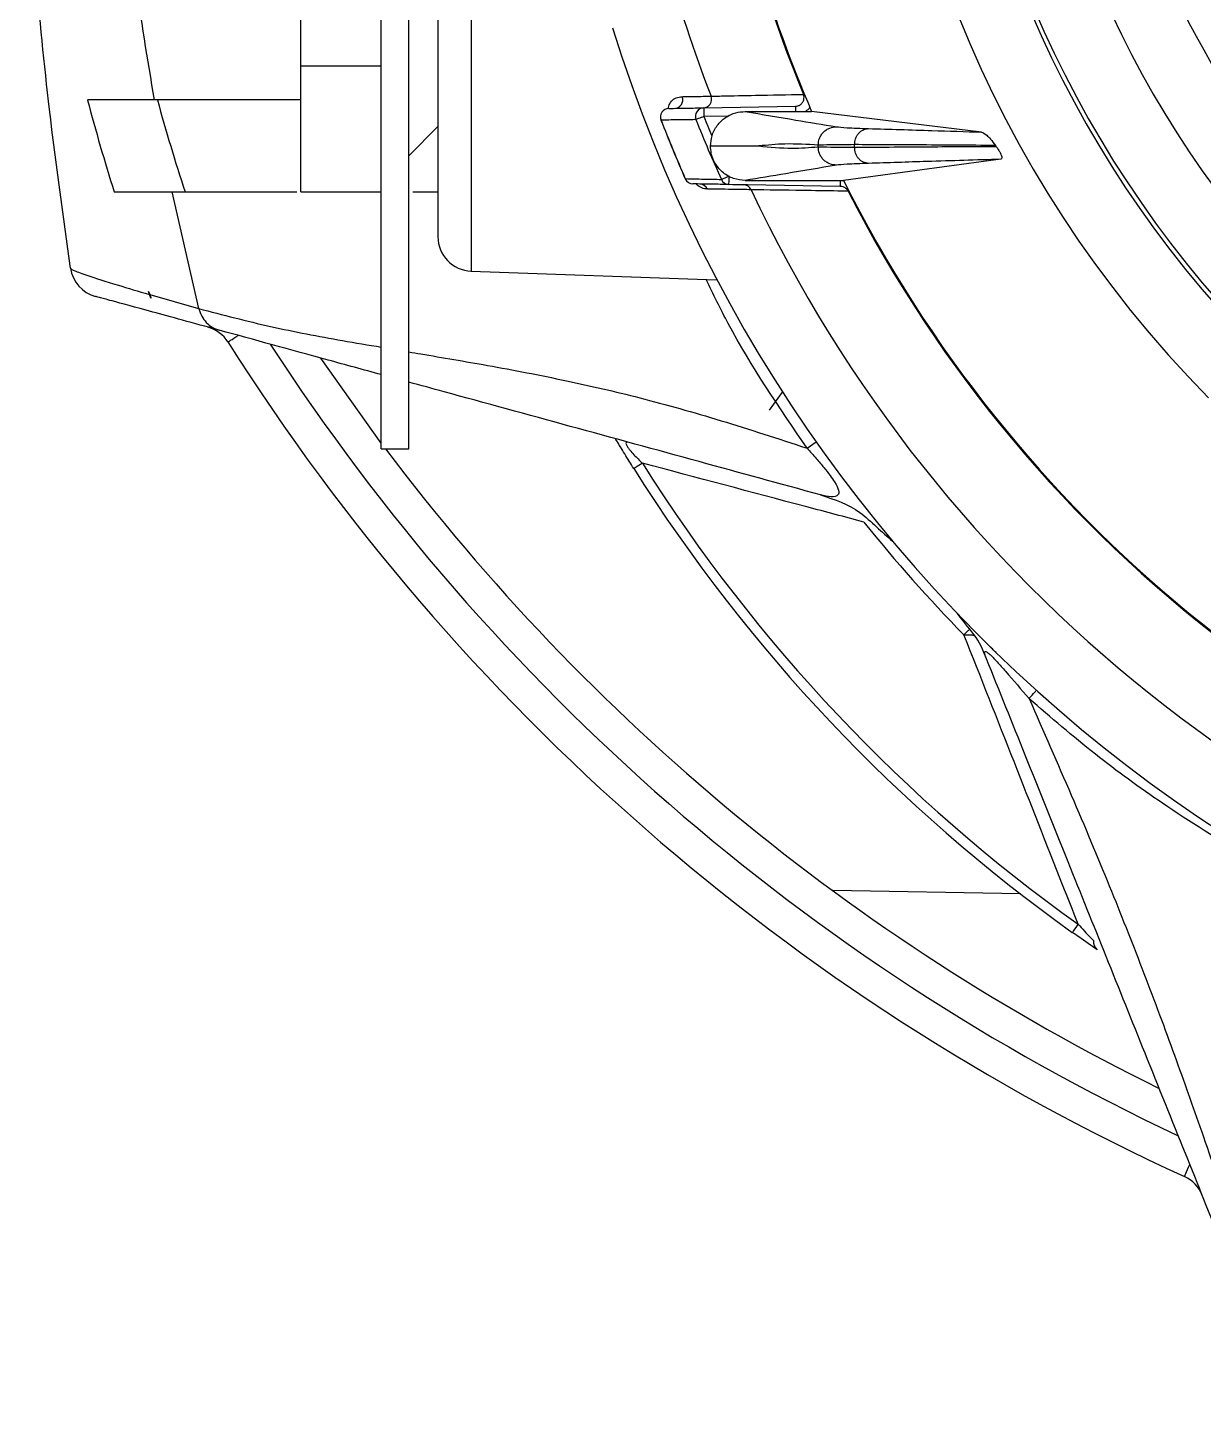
# Model space of a CAD drawing. Extents: x 12.3 to 108.7, y 1.1 to 80.4.
# Drawn here: x 99.087 to 101.133, y 29.505 to 31.924 of the extents above; entities that cross this region are included whole.
import ezdxf

# ---------------------------------------------------------------- set-up
doc = ezdxf.new("R2010")
doc.units = 0
doc.header["$MEASUREMENT"] = 0
doc.layers.add('OBJECT', color=7, linetype='CONTINUOUS')

msp = doc.modelspace()

# ---------------------------------------------------------------- linework, layer by layer
at = {"layer": 'OBJECT'}
for p, q in [((99.5622, 31.8583), (99.5622, 40.2109)), ((99.7022, 31.1918), (99.7022, 34.0555)), ((99.7502, 31.1918), (99.7502, 34.0555)), ((99.8586, 33.8827), (99.8586, 31.5009)), ((99.8007, 33.8227), (99.8007, 31.5609)), ((99.5622, 31.6388), (99.5622, 31.8583)), ((99.5622, 31.8583), (99.7022, 31.8583)), ((99.5622, 31.7988), (99.3126, 31.7988)), ((100.2632, 31.7852), (100.4228, 31.7879)), ((100.307, 31.7709), (100.2635, 31.7702)), ((100.3355, 31.7788), (100.451, 31.7788)), ((100.7469, 31.743), (100.451, 31.7788)), ((99.7502, 31.7018), (99.8007, 31.7524)), ((100.5257, 31.7165), (100.5257, 31.7211)), ((100.2751, 31.7187), (100.2751, 31.7189)), ((100.4625, 31.7174), (100.4625, 31.7203)), ((100.7804, 31.6957), (100.5067, 31.6588)), ((100.2311, 31.6618), (100.2313, 31.6619)), ((100.501, 31.6483), (100.3072, 31.6517)), ((100.3141, 31.6516), (100.3325, 31.6513)), ((100.3355, 31.6588), (100.5067, 31.6588)), ((99.3378, 31.6388), (99.3843, 31.4357)), ((99.3607, 31.6388), (99.5554, 31.6388)), ((99.5622, 31.6388), (99.7022, 31.6388)), ((99.7571, 31.6388), (99.8007, 31.6388)), ((99.8586, 31.5009), (100.2849, 31.4861)), ((99.2968, 31.4657), (99.2992, 31.4602)), ((99.2986, 31.4604), (99.2968, 31.4657)), ((99.3013, 31.4537), (99.2986, 31.4604)), ((99.2992, 31.4602), (99.3843, 31.4357)), ((99.7022, 31.2016), (99.5969, 31.3497)), ((100.3779, 31.2592), (100.4006, 31.2906)), ((99.7022, 31.1918), (99.7502, 31.1918)), ((100.4431, 31.1929), (100.459, 31.204)), ((100.7613, 30.8475), (100.7613, 30.8478)), ((100.8144, 30.4173), (100.4877, 30.423))]:
    msp.add_line(p, q, dxfattribs=at)
at = {"layer": 'OBJECT', "flags": 128}
for points in [[(100.4367, 31.8086), (100.4373, 31.8088), (100.4382, 31.8092)], [(100.2635, 31.7702), (100.261, 31.7692), (100.2586, 31.7682), (100.2564, 31.7673), (100.2544, 31.7665), (100.2527, 31.7659), (100.2513, 31.7653), (100.2503, 31.7649), (100.2497, 31.7647)], [(100.2632, 31.7852), (100.2632, 31.7849), (100.2632, 31.784), (100.2632, 31.7826), (100.2633, 31.7808), (100.2633, 31.7785), (100.2634, 31.7759), (100.2634, 31.7731), (100.2635, 31.7702)], [(100.4228, 31.7879), (100.4228, 31.7876), (100.4228, 31.7868), (100.4228, 31.7854), (100.4229, 31.7835), (100.4229, 31.7813), (100.423, 31.7788)], [(100.1889, 31.7637), (100.1889, 31.7637), (100.1889, 31.7637), (100.1889, 31.7637), (100.1889, 31.7637), (100.1889, 31.7637), (100.189, 31.7637), (100.189, 31.7637), (100.189, 31.7637)], [(100.294, 31.6606), (100.2946, 31.6609), (100.2955, 31.6613), (100.2969, 31.6619), (100.2986, 31.6627), (100.3006, 31.6636), (100.3027, 31.6646), (100.3051, 31.6656), (100.3075, 31.6667)], [(100.3072, 31.6517), (100.3072, 31.652), (100.3072, 31.6529), (100.3072, 31.6543), (100.3073, 31.6561), (100.3073, 31.6584), (100.3074, 31.661), (100.3074, 31.6638), (100.3075, 31.6667)], [(100.501, 31.6483), (100.501, 31.6486), (100.501, 31.6495), (100.5011, 31.6509), (100.5011, 31.6527), (100.5011, 31.655), (100.5012, 31.6576), (100.5012, 31.6588)], [(100.5145, 31.6401), (100.515, 31.6404), (100.5158, 31.6408)], [(99.4352, 31.3777), (99.4355, 31.3779), (99.4364, 31.3785), (99.4379, 31.3794), (99.4399, 31.3807), (99.4425, 31.3823), (99.4456, 31.3843), (99.4492, 31.3865), (99.4531, 31.3891)], [(100.1565, 31.1668), (100.1531, 31.1647), (100.1501, 31.1628), (100.1476, 31.1612), (100.1455, 31.1599), (100.1438, 31.1588), (100.1426, 31.158), (100.1418, 31.1576), (100.1416, 31.1574)], [(100.9149, 30.3646), (100.9126, 30.3614), (100.9106, 30.3585), (100.9088, 30.3561), (100.9073, 30.354), (100.9062, 30.3524), (100.9054, 30.3513), (100.9049, 30.3505), (100.9047, 30.3503)], [(101.0999, 29.9253), (101.1, 29.9257), (101.1005, 29.9267), (101.1013, 29.9284), (101.1024, 29.9308), (101.1037, 29.9338), (101.1054, 29.9374), (101.1072, 29.9415), (101.1093, 29.9461)]]:
    msp.add_lwpolyline(points, dxfattribs=at)
at = {"layer": 'OBJECT'}
for centre, radius, start, end in [((102.5729, 32.6918), 2.0098, 135.4001, 224.5999), ((102.5729, 32.6918), 1.8907, 138.3698, 221.6302), ((102.5729, 32.6918), 1.8831, 138.6329, 221.3671), ((102.5729, 32.6918), 1.764, 139.599, 220.401), ((102.5729, 32.6918), 2.31, 189.5438, 203.2808), ((102.5729, 32.6918), 2.462, 189.3872, 201.1007), ((102.5729, 32.6918), 2.3115, 190.067, 202.4625), ((102.5729, 32.6918), 1.6498, 205.3998, 236.0334), ((102.5729, 32.6918), 2.585, 197.2695, 270), ((102.5729, 32.6918), 3.4979, 194.7913, 197.5202), ((102.5729, 32.6918), 3.3804, 195.3177, 198.1498), ((100.2119, 31.7992), 0.015, 271.1938, 20.6817), ((100.262, 31.8001), 0.015, 271.3168, 21.0518), ((100.2029, 31.7691), 0.015, 91.0014, 201.2717), ((100.2029, 31.7691), 0.015, 180, 201.2724), ((100.203, 31.7691), 0.015, 91.5832, 201.1798), ((100.2636, 31.7702), 0.015, 91.5909, 201.6515), ((102.5729, 32.6918), 2.4866, 201.7563, 202.6001), ((102.5729, 32.6918), 2.5583, 201.2724, 203.7422), ((102.5729, 32.6918), 2.5582, 201.2724, 203.7422), ((102.5729, 32.6918), 2.5014, 201.7563, 204.3465), ((100.2448, 31.6678), 0.015, 203.7414, 268.9994), ((100.2449, 31.6676), 0.0148, 202.8481, 268.7952), ((100.256, 31.6377), 0.0149, 24.2458, 88.9515), ((100.3075, 31.6665), 0.0148, 203.4378, 268.7974), ((100.3322, 31.6364), 0.0149, 24.7158, 88.8921), ((102.5729, 32.6918), 2.31, 206.5633, 254.6991), ((102.5729, 32.6918), 2.462, 205.2239, 257.6591), ((102.5729, 32.6918), 2.3115, 207.0636, 258.3949), ((99.8607, 31.5609), 0.06, 180, 268), ((99.2206, 31.5149), 0.06, 188.524, 254.6907), ((102.5729, 32.6918), 3.498, 200.5194, 200.7292), ((99.3845, 31.3456), 0.06, 32.3331, 74.6907), ((102.7094, 33.4502), 3.875, 212.3331, 245.4575), ((102.7094, 33.4502), 3.815, 212.9763, 244.8664), ((102.7094, 33.4502), 3.755, 216.9733, 243.8741), ((102.5729, 32.6918), 2.8574, 212.2562, 234.5319), ((102.5729, 32.6918), 2.875, 212.2562, 234.5319), ((102.5729, 32.6918), 2.6026, 218.7062, 224.4839), ((100.9602, 30.3341), 0.0186, 174.1667, 229.6426), ((101.075, 29.8708), 0.06, 21.905, 65.4575)]:
    msp.add_arc(centre, radius, start, end, dxfattribs=at)
msp.add_ellipse((102.2022, 32.6918), major_axis=(1.7429, 0), ratio=0.977124, start_param=3.749125, end_param=3.750253, dxfattribs=at)
for points, knots in [([(99.1613, 31.506), (99.1486, 31.5968), (99.1255, 31.7625), (99.1008, 32.0055), (99.0912, 32.1607), (99.087, 32.2294)], [0, 0, 0, 0, 0.4031612, 0.7358803, 1, 1, 1, 1]), ([(99.2503, 32.2294), (99.2572, 32.1567), (99.2711, 32.0115), (99.295, 31.8697), (99.3069, 31.7988)], [0, 0, 0, 0, 0.500388, 1, 1, 1, 1]), ([(99.3126, 31.7988), (99.2875, 31.7988), (99.2369, 31.7988), (99.2063, 31.7988), (99.191, 31.7988)], [0, 0, 0, 0, 0.49732, 1, 1, 1, 1]), ([(100.2011, 31.7838), (100.202, 31.7867), (100.2056, 31.7982), (100.2148, 31.8034), (100.224, 31.8044), (100.2259, 31.8045)], [0, 0, 0, 0, 0.215814, 0.843228, 1, 1, 1, 1]), ([(100.2259, 31.8045), (100.2268, 31.8046), (100.2317, 31.8047), (100.2471, 31.8049), (100.2639, 31.8053), (100.276, 31.8055)], [0, 0, 0, 0, 0.065425, 0.327127, 1, 1, 1, 1]), ([(100.276, 31.8055), (100.2772, 31.8055), (100.2834, 31.8056), (100.3091, 31.8061), (100.3614, 31.8072), (100.4089, 31.8081), (100.4367, 31.8086)], [0, 0, 0, 0, 0.022974, 0.114871, 0.482458, 1, 1, 1, 1]), ([(100.4228, 31.7879), (100.4242, 31.7881), (100.4272, 31.7884), (100.4316, 31.7905), (100.4353, 31.7941), (100.4375, 31.7987), (100.4382, 31.8038), (100.4372, 31.807), (100.4367, 31.8086)], [0, 0, 0, 0, 0.139979, 0.315335, 0.48826, 0.659255, 0.829582, 1, 1, 1, 1]), ([(100.2026, 31.7841), (100.2129, 31.7843), (100.2331, 31.7846), (100.2533, 31.785), (100.2632, 31.7852)], [0, 0, 0, 0, 0.512542, 1, 1, 1, 1]), ([(100.2751, 31.7189), (100.2757, 31.7248), (100.2768, 31.7374), (100.2859, 31.755), (100.3005, 31.7691), (100.3179, 31.7774), (100.3301, 31.7784), (100.3355, 31.7788)], [0, 0, 0, 0, 0.18768, 0.400357, 0.613501, 0.827951, 1, 1, 1, 1]), ([(100.3355, 31.7788), (100.3646, 31.7739), (100.4167, 31.765), (100.4705, 31.7561), (100.4942, 31.7522)], [0, 0, 0, 0, 0.560011, 1, 1, 1, 1]), ([(100.4479, 31.787), (100.4477, 31.7865), (100.4461, 31.7831), (100.4431, 31.7808), (100.4404, 31.7788)], [0, 0, 0, 0, 0.134314, 1, 1, 1, 1]), ([(100.2497, 31.7647), (100.248, 31.7646), (100.2397, 31.7645), (100.2195, 31.7642), (100.2009, 31.7639), (100.189, 31.7637)], [0, 0, 0, 0, 0.082169, 0.410841, 1, 1, 1, 1]), ([(100.4625, 31.7203), (100.4629, 31.7243), (100.4636, 31.7305), (100.4675, 31.7379), (100.4716, 31.743), (100.4767, 31.7472), (100.4841, 31.7511), (100.4903, 31.7518), (100.4942, 31.7522)], [0, 0, 0, 0, 0.2394865, 0.3683791, 0.5000007, 0.6316212, 0.760515, 1, 1, 1, 1]), ([(100.4942, 31.7522), (100.499, 31.7517), (100.5086, 31.7506), (100.5362, 31.7496), (100.55, 31.7491)], [0, 0, 0, 0, 0.498895, 1, 1, 1, 1]), ([(100.5257, 31.7211), (100.5261, 31.7246), (100.5266, 31.73), (100.5297, 31.7365), (100.5328, 31.741), (100.5367, 31.7446), (100.5423, 31.7481), (100.547, 31.7487), (100.55, 31.7491)], [0, 0, 0, 0, 0.239578, 0.368442, 0.500003, 0.631567, 0.760427, 1, 1, 1, 1]), ([(100.55, 31.7491), (100.5869, 31.748), (100.6528, 31.7459), (100.7181, 31.7439), (100.7469, 31.743)], [0, 0, 0, 0, 0.55999, 1, 1, 1, 1]), ([(100.4625, 31.7203), (100.4432, 31.7214), (100.4087, 31.7236), (100.3742, 31.7203), (100.359, 31.7188)], [0, 0, 0, 0, 0.559937, 1, 1, 1, 1]), ([(100.5257, 31.7211), (100.5104, 31.721), (100.4798, 31.7206), (100.4683, 31.7204), (100.4625, 31.7203)], [0, 0, 0, 0, 0.500039, 1, 1, 1, 1]), ([(100.7712, 31.7197), (100.7254, 31.72), (100.6436, 31.7206), (100.5617, 31.721), (100.5257, 31.7211)], [0, 0, 0, 0, 0.559997, 1, 1, 1, 1]), ([(100.7469, 31.743), (100.7496, 31.7417), (100.7537, 31.7397), (100.7621, 31.7315), (100.7681, 31.7236), (100.7712, 31.7197)], [0, 0, 0, 0, 0.472797, 0.731903, 1, 1, 1, 1]), ([(100.276, 31.7188), (100.2758, 31.7188), (100.2756, 31.7189), (100.2753, 31.7189), (100.2751, 31.7189)], [0, 0, 0, 0, 0.559957, 1, 1, 1, 1]), ([(100.2751, 31.7187), (100.2753, 31.7187), (100.2756, 31.7188), (100.2759, 31.7188), (100.276, 31.7188)], [0, 0, 0, 0, 0.56004, 1, 1, 1, 1]), ([(100.3355, 31.6588), (100.3286, 31.6595), (100.315, 31.6608), (100.2968, 31.6713), (100.2832, 31.6867), (100.2761, 31.7035), (100.2754, 31.7145), (100.2751, 31.7187)], [0, 0, 0, 0, 0.2172025, 0.4343319, 0.6501656, 0.8643895, 1, 1, 1, 1]), ([(100.276, 31.7188), (100.2761, 31.7188), (100.2907, 31.7188), (100.3157, 31.7188), (100.3432, 31.7188), (100.3563, 31.7188), (100.3589, 31.7188), (100.359, 31.7188)], [0, 0, 0, 0, 0.002464, 0.527442, 0.903158, 0.997088, 1, 1, 1, 1]), ([(100.359, 31.7188), (100.3783, 31.7169), (100.4128, 31.7136), (100.4473, 31.7162), (100.4625, 31.7174)], [0, 0, 0, 0, 0.560064, 1, 1, 1, 1]), ([(100.4942, 31.6854), (100.4903, 31.6858), (100.4841, 31.6865), (100.4767, 31.6905), (100.4716, 31.6946), (100.4675, 31.6997), (100.4636, 31.7072), (100.4629, 31.7134), (100.4625, 31.7174)], [0, 0, 0, 0, 0.239485, 0.368379, 0.499999, 0.63162, 0.760514, 1, 1, 1, 1]), ([(100.4625, 31.7174), (100.4683, 31.7173), (100.4798, 31.717), (100.5104, 31.7167), (100.5257, 31.7165)], [0, 0, 0, 0, 0.499961, 1, 1, 1, 1]), ([(100.5257, 31.7165), (100.5718, 31.7169), (100.654, 31.7175), (100.7362, 31.7179), (100.7723, 31.7181)], [0, 0, 0, 0, 0.559998, 1, 1, 1, 1]), ([(100.55, 31.6885), (100.547, 31.6889), (100.5423, 31.6895), (100.5367, 31.693), (100.5328, 31.6967), (100.5297, 31.7011), (100.5266, 31.7076), (100.5261, 31.713), (100.5257, 31.7165)], [0, 0, 0, 0, 0.239573, 0.368433, 0.499997, 0.631558, 0.760422, 1, 1, 1, 1]), ([(100.7723, 31.7181), (100.7732, 31.7168), (100.7746, 31.7148), (100.7768, 31.7114), (100.7784, 31.7085), (100.7797, 31.706), (100.7808, 31.7036), (100.7818, 31.7007), (100.7825, 31.6966), (100.7813, 31.6961), (100.7804, 31.6957)], [0, 0, 0, 0, 0.113364, 0.188717, 0.241996, 0.295665, 0.342489, 0.417959, 0.560437, 1, 1, 1, 1]), ([(100.4942, 31.6854), (100.465, 31.6804), (100.4128, 31.6716), (100.3591, 31.6627), (100.3355, 31.6588)], [0, 0, 0, 0, 0.560008, 1, 1, 1, 1]), ([(100.55, 31.6885), (100.5362, 31.688), (100.5086, 31.687), (100.499, 31.6859), (100.4942, 31.6854)], [0, 0, 0, 0, 0.501105, 1, 1, 1, 1]), ([(100.7804, 31.6957), (100.7376, 31.6943), (100.6612, 31.692), (100.584, 31.6896), (100.55, 31.6885)], [0, 0, 0, 0, 0.560013, 1, 1, 1, 1]), ([(100.2313, 31.6619), (100.2421, 31.6616), (100.2629, 31.6612), (100.2839, 31.6608), (100.294, 31.6606)], [0, 0, 0, 0, 0.517825, 1, 1, 1, 1]), ([(100.3072, 31.6517), (100.2971, 31.6519), (100.2762, 31.6523), (100.2553, 31.6526), (100.2446, 31.6528)], [0, 0, 0, 0, 0.482173, 1, 1, 1, 1]), ([(100.2696, 31.6438), (100.2679, 31.644), (100.2634, 31.6443), (100.2578, 31.6463), (100.2528, 31.6502), (100.2511, 31.6517), (100.2503, 31.6526), (100.2502, 31.6527)], [0, 0, 0, 0, 0.30347, 0.78926, 0.911027, 0.987731, 1, 1, 1, 1]), ([(100.5145, 31.6401), (100.5143, 31.6404), (100.5133, 31.6422), (100.5108, 31.6451), (100.5062, 31.6478), (100.5027, 31.6481), (100.501, 31.6483)], [0, 0, 0, 0, 0.059002, 0.369648, 0.68405, 1, 1, 1, 1]), ([(99.2373, 31.6388), (99.2527, 31.6388), (99.2837, 31.6388), (99.3349, 31.6388), (99.3607, 31.6388)], [0, 0, 0, 0, 0.497242, 1, 1, 1, 1]), ([(100.3457, 31.6426), (100.3444, 31.6427), (100.338, 31.6428), (100.3123, 31.6432), (100.2883, 31.6435), (100.272, 31.6438), (100.2696, 31.6438)], [0, 0, 0, 0, 0.042003, 0.210018, 0.882142, 1, 1, 1, 1]), ([(100.5145, 31.6401), (100.5137, 31.6401), (100.5078, 31.6402), (100.4811, 31.6406), (100.4253, 31.6414), (100.3752, 31.6422), (100.3457, 31.6426)], [0, 0, 0, 0, 0.012714, 0.10454, 0.471842, 1, 1, 1, 1]), ([(99.1613, 31.506), (99.1627, 31.5048), (99.1655, 31.5024), (99.191, 31.4931), (99.2332, 31.4797), (99.2796, 31.466), (99.2986, 31.4604)], [0, 0, 0, 0, 0.242263, 0.485939, 0.789784, 1, 1, 1, 1]), ([(100.4431, 31.1929), (100.3947, 31.2636), (100.33, 31.3581), (100.2799, 31.4608), (100.2673, 31.4867)], [0, 0, 0, 0, 0.748434, 1, 1, 1, 1]), ([(99.42, 31.3982), (99.3979, 31.4042), (99.3538, 31.4163), (99.2845, 31.4352), (99.2353, 31.4487), (99.2086, 31.456), (99.206, 31.4567), (99.2048, 31.4571)], [0, 0, 0, 0, 0.1508799, 0.3017788, 0.6118069, 0.8052853, 1, 1, 1, 1]), ([(99.2992, 31.4602), (99.2995, 31.4595), (99.3002, 31.4581), (99.3009, 31.4559), (99.3012, 31.4545), (99.3013, 31.4538), (99.3013, 31.4537)], [0, 0, 0, 0, 0.321733, 0.645677, 0.931731, 1, 1, 1, 1]), ([(99.3843, 31.4357), (99.3859, 31.4313), (99.3889, 31.4223), (99.3973, 31.4113), (99.4076, 31.4026), (99.4159, 31.3996), (99.42, 31.3982)], [0, 0, 0, 0, 0.25, 0.499999, 0.749997, 1, 1, 1, 1]), ([(99.3843, 31.4357), (99.4261, 31.4249), (99.5098, 31.4032), (99.6151, 31.3833), (99.6796, 31.3725), (99.7022, 31.3687)], [0, 0, 0, 0, 0.393417, 0.787132, 1, 1, 1, 1]), ([(99.7022, 31.3209), (99.671, 31.3294), (99.571, 31.3568), (99.4816, 31.3813), (99.42, 31.3982)], [0, 0, 0, 0, 0.311438, 1, 1, 1, 1]), ([(99.7502, 31.3605), (99.757, 31.3593), (99.802, 31.3516), (99.8926, 31.3365), (100.0187, 31.3122), (100.1535, 31.2813), (100.2919, 31.2423), (100.3927, 31.2094), (100.4431, 31.1929)], [0, 0, 0, 0, 0.032181, 0.212278, 0.42023, 0.605964, 0.802791, 1, 1, 1, 1]), ([(100.4663, 31.1117), (100.3961, 31.1309), (100.2526, 31.1702), (100.0324, 31.2305), (99.8613, 31.2774), (99.7705, 31.3022), (99.7502, 31.3078)], [0, 0, 0, 0, 0.296294, 0.606463, 0.911883, 1, 1, 1, 1]), ([(100.1416, 31.1574), (100.1362, 31.166), (100.1254, 31.1833), (100.1148, 31.2008), (100.1102, 31.2084), (100.1096, 31.2094)], [0, 0, 0, 0, 0.462077, 0.928595, 1, 1, 1, 1]), ([(100.1329, 31.203), (100.1314, 31.2033), (100.1288, 31.2038), (100.1276, 31.202), (100.1285, 31.1987), (100.1311, 31.1944), (100.1356, 31.1885), (100.1441, 31.1789), (100.1515, 31.1716), (100.1565, 31.1668)], [0, 0, 0, 0, 0.189066, 0.329892, 0.423308, 0.517384, 0.600454, 0.734946, 1, 1, 1, 1]), ([(100.4431, 31.1929), (100.4484, 31.187), (100.4582, 31.176), (100.4722, 31.1595), (100.4836, 31.145), (100.4939, 31.1301), (100.4993, 31.1176), (100.4961, 31.1046), (100.4793, 31.1086), (100.4663, 31.1117)], [0, 0, 0, 0, 0.0740841, 0.1369976, 0.1937212, 0.250825, 0.3585746, 0.5009324, 1, 1, 1, 1]), ([(100.5418, 31.0644), (100.5087, 31.0732), (100.378, 31.1079), (100.2511, 31.1416), (100.1565, 31.1668)], [0, 0, 0, 0, 0.253585, 1, 1, 1, 1]), ([(100.4663, 31.1117), (100.4907, 31.1037), (100.5273, 31.0917), (100.5633, 31.0557), (100.5824, 31.0393), (100.5918, 31.0312)], [0, 0, 0, 0, 0.5, 0.751472, 1, 1, 1, 1]), ([(100.7554, 30.8263), (100.7495, 30.8412), (100.7435, 30.8561), (100.7237, 30.8808), (100.714, 30.8933), (100.7042, 30.9057)], [0, 0, 0, 0, 0.5, 0.50001, 1, 1, 1, 1]), ([(100.7161, 30.8682), (100.718, 30.87), (100.7218, 30.8737), (100.7241, 30.8761), (100.7253, 30.8772)], [0, 0, 0, 0, 0.502924, 1, 1, 1, 1]), ([(100.7161, 30.8681), (100.7194, 30.8682), (100.7258, 30.8685), (100.7315, 30.8678), (100.7335, 30.8669), (100.7337, 30.8668)], [0, 0, 0, 0, 0.477169, 0.954343, 1, 1, 1, 1]), ([(100.9149, 30.3646), (100.9059, 30.3874), (100.8692, 30.4804), (100.8037, 30.6465), (100.7454, 30.7942), (100.7161, 30.8681)], [0, 0, 0, 0, 0.1394468, 0.5690819, 1, 1, 1, 1]), ([(100.7554, 30.8263), (100.7533, 30.832), (100.7504, 30.8398), (100.7548, 30.8392), (100.7591, 30.836), (100.7631, 30.8323), (100.7681, 30.8272), (100.7765, 30.8183), (100.7977, 30.7943), (100.8159, 30.773), (100.8294, 30.7572)], [0, 0, 0, 0, 0.3013694, 0.4093007, 0.4560815, 0.5003137, 0.5447127, 0.5911054, 0.6976021, 1, 1, 1, 1]), ([(101.2751, 29.5339), (101.258, 29.5763), (101.2229, 29.6637), (101.1647, 29.8083), (101.1007, 29.9677), (101.0331, 30.1356), (100.965, 30.305), (100.8956, 30.4775), (100.8269, 30.6485), (100.778, 30.77), (100.7554, 30.8263)], [0, 0, 0, 0, 0.114559, 0.236447, 0.365773, 0.502629, 0.630669, 0.752538, 0.885365, 1, 1, 1, 1]), ([(100.772, 30.8374), (100.7703, 30.839), (100.7676, 30.8417), (100.7644, 30.8448), (100.7626, 30.8465), (100.7618, 30.8474), (100.7617, 30.8474), (100.7616, 30.8475)], [0, 0, 0, 0, 0.352937, 0.590213, 0.764911, 0.902387, 1, 1, 1, 1]), ([(100.8293, 30.7572), (100.8331, 30.7614), (100.8406, 30.7697), (100.8418, 30.771), (100.8423, 30.7716)], [0, 0, 0, 0, 0.5000028, 1, 1, 1, 1]), ([(101.6299, 30.28), (101.5831, 30.299), (101.4921, 30.3358), (101.3512, 30.4028), (101.2075, 30.4804), (101.0689, 30.5682), (100.942, 30.6599), (100.8674, 30.7243), (100.8293, 30.7572)], [0, 0, 0, 0, 0.161585, 0.314073, 0.499134, 0.684756, 0.839228, 1, 1, 1, 1]), ([(100.8294, 30.7572), (100.8544, 30.7004), (100.9048, 30.5861), (100.9694, 30.4318), (101.0277, 30.2846), (101.0795, 30.1457), (101.1201, 30.0314), (101.1522, 29.939), (101.1781, 29.8638), (101.2037, 29.7901), (101.2296, 29.7166), (101.2541, 29.6492), (101.2809, 29.5777), (101.2997, 29.5313), (101.3103, 29.5049)], [0, 0, 0, 0, 0.11143, 0.22395, 0.332025, 0.445427, 0.555338, 0.61589, 0.680511, 0.749225, 0.808557, 0.874651, 0.928784, 1, 1, 1, 1]), ([(100.9481, 30.3199), (100.9375, 30.3273), (100.9232, 30.3372), (100.9084, 30.3477), (100.9047, 30.3503)], [0, 0, 0, 0, 0.747888, 1, 1, 1, 1]), ([(100.9149, 30.3646), (100.9221, 30.3566), (100.9308, 30.3468), (100.9401, 30.3376), (100.9417, 30.336)], [0, 0, 0, 0, 0.828661, 1, 1, 1, 1])]:
    msp.add_open_spline(points, degree=3, knots=knots, dxfattribs=at)

doc.saveas('drawing.dxf')
